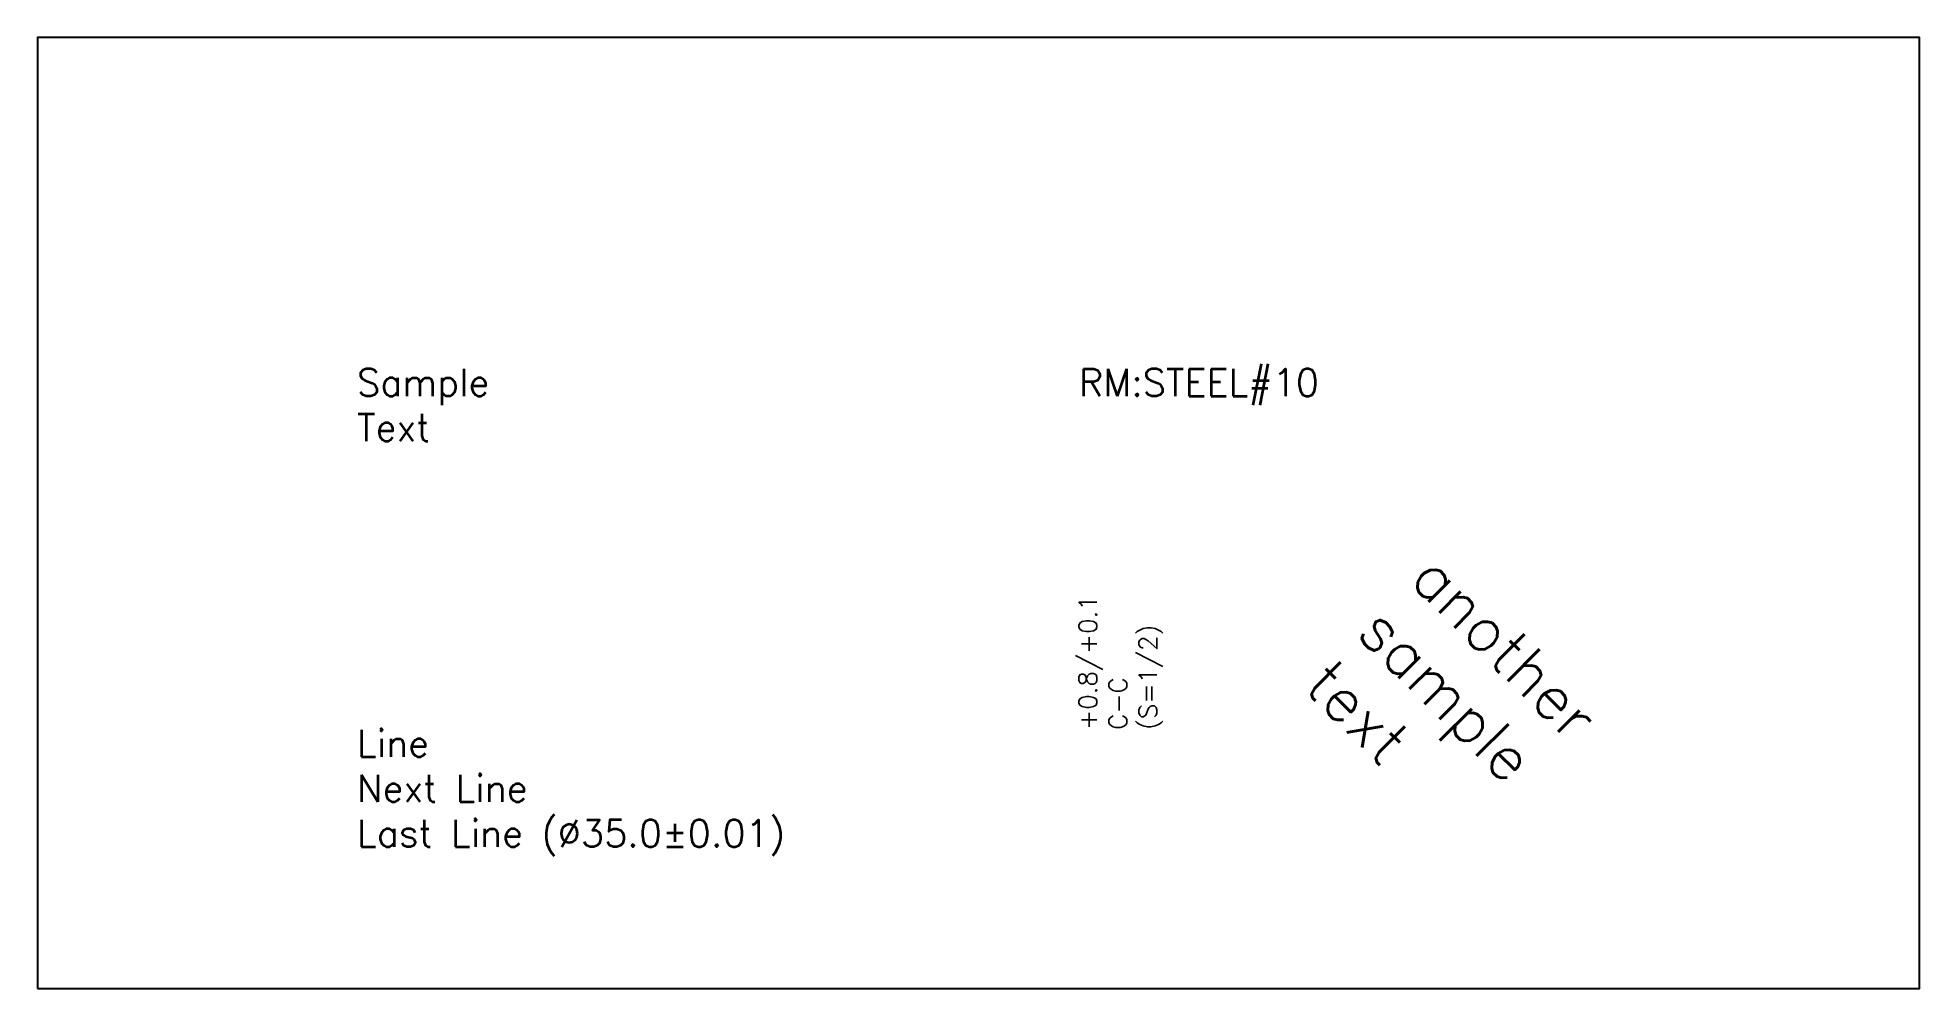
# Model space of a CAD drawing. Extents: x 123 to 1166, y 157 to 684.
import ezdxf
from ezdxf.enums import TextEntityAlignment as Align

# ---------------------------------------------------------------- set-up
doc = ezdxf.new("R2010")
doc.units = 0
doc.layers.get('0').update_dxf_attribs({"color": 250, "linetype": 'CONTINUOUS'})
doc.styles.get("Standard").update_dxf_attribs({"font": 'SIMPLEX'})

msp = doc.modelspace()

# ---------------------------------------------------------------- linework, layer by layer
msp.add_lwpolyline([(123.015915, 156.72467), (1165.737793, 156.72467), (1165.737793, 683.612366), (123.015915, 683.612366)], close=True)

# ---------------------------------------------------------------- texts
for s, p in [('RM:STEEL#10', (700, 500)), ('Sample', (300, 500)), ('Text', (300, 475.07)), ('Line', (300, 300)), ('Next Line', (300, 275.07)), ('Last Line (%%c35.0±0.01)', (300, 250.14))]:
    msp.add_text(s, height=15).set_placement(p, align=Align.TOP_LEFT)
for s, height, rotation, p in [('another', 25, -45, (900, 400)), ('+0.8/+0.1', 10, 90, (700, 300)), ('(S=1/2)', 10, 90, (733.24, 300)), ('sample', 25, -45, (870.619713, 370.619713)), ('text', 25, -45, (841.239426, 341.239426)), ('C-C', 10, 90, (716.62, 300))]:
    msp.add_text(s, height=height, rotation=rotation).set_placement(p, align=Align.TOP_LEFT)

doc.saveas('drawing.dxf')
